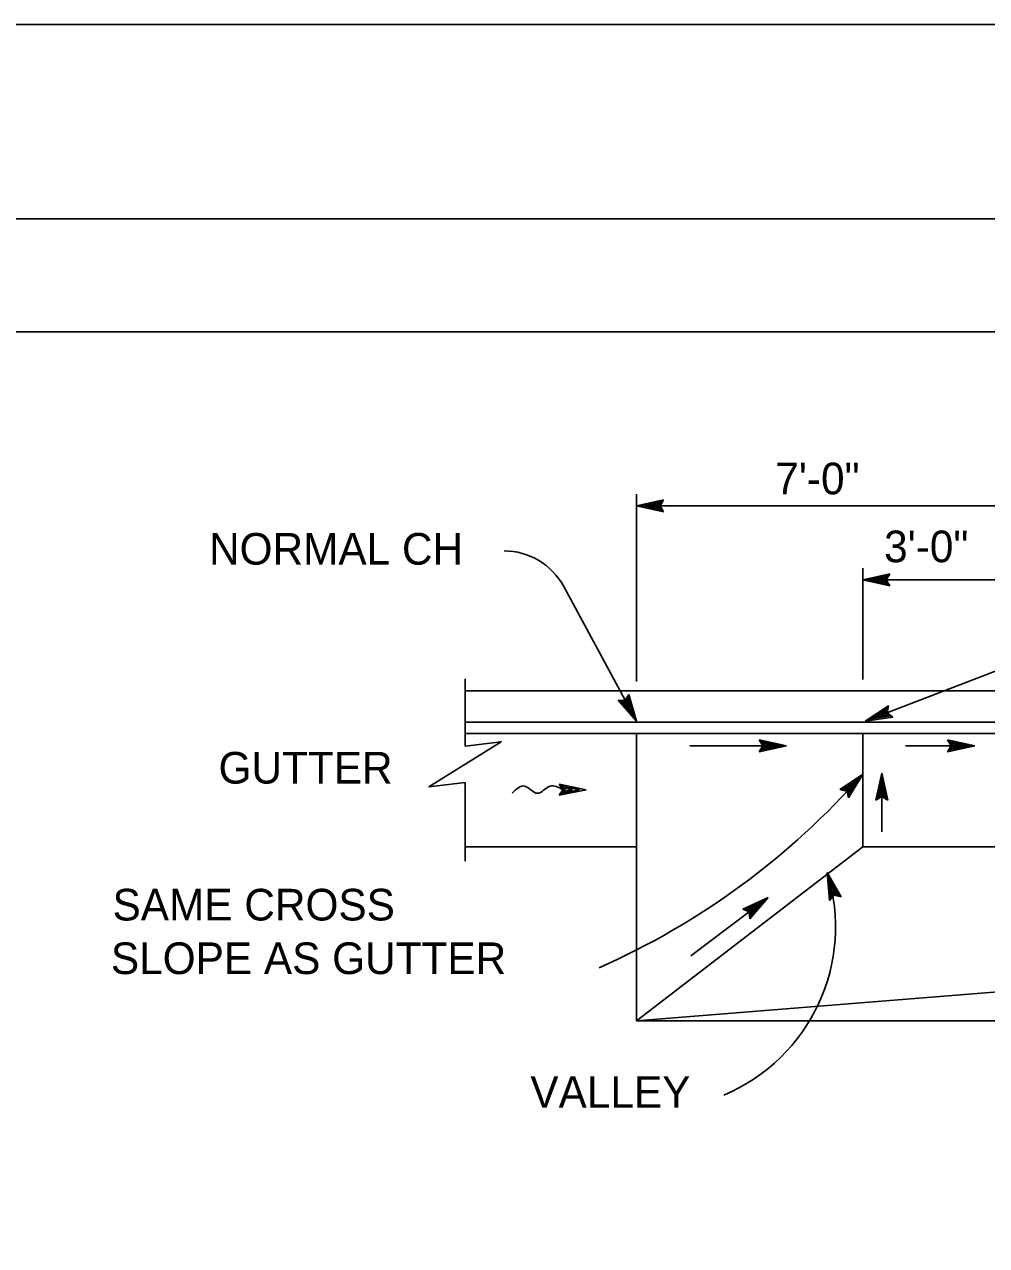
# Model space of a CAD drawing. Extents: x -894 to 866, y -472 to 714.
# Drawn here: x -406.1 to -193.4, y 443.5 to 713.6 of the extents above; entities that cross this region are included whole.
import ezdxf

# ---------------------------------------------------------------- set-up
doc = ezdxf.new("R2010")
doc.units = 0
for name, color, linetype in [('border_PLOTTING-ELEMENTS', 7, 'Continuous'), ('border_rw_22x34_Cut_Lines', 7, 'Continuous'), ('border_SHEET', 7, 'Continuous'), ('df_DETAIL-anno', 7, 'Continuous'), ('df_FLOW-LINE', 7, 'Continuous'), ('mc_CURB-GUTTER', 7, 'Continuous'), ('pp_PRESENTATION', 7, 'Continuous'), ('str_Concrete-A', 7, 'Continuous')]:
    doc.layers.add(name, color=color, linetype=linetype)

msp = doc.modelspace()

# ---------------------------------------------------------------- linework, layer by layer
at = {"layer": 'border_PLOTTING-ELEMENTS'}
for points in [[(-894.04, -472.44), (865.96, -472.44), (865.96, 713.56), (-894.04, 713.56)], [(-864.04, 670.56), (835.96, 670.56), (835.96, -429.44), (-864.04, -429.44)]]:
    msp.add_lwpolyline(points, close=True, dxfattribs=at)
at = {"layer": 'border_rw_22x34_Cut_Lines'}
msp.add_lwpolyline([(-864.04, 670.56), (835.96, 670.56), (835.96, -429.44), (-864.04, -429.44)], close=True, dxfattribs=at)
at = {"layer": 'border_SHEET'}
msp.add_line((-814.04, 645.56), (810.96, 645.56), dxfattribs=at)
at = {"layer": 'df_DETAIL-anno'}
for p, q in [((-270.76, 568.28), (-270.76, 609.71)), ((-270.76, 607.12), (-264.76, 608.45)), ((-269.37, 607.12), (-264.99, 608.09)), ((-268, 607.12), (-265.17, 607.74)), ((-264.76, 608.45), (-265.56, 607.12)), ((-264.76, 608.45), (-264.76, 608.45)), ((-264.76, 605.78), (-270.76, 607.12)), ((-270.76, 607.12), (-270.76, 607.12)), ((-270.76, 607.12), (-208.51, 607.12)), ((-264.98, 606.14), (-269.38, 607.12)), ((-265.21, 606.5), (-268, 607.12)), ((-266.62, 607.12), (-265.41, 607.38)), ((-265.39, 606.84), (-266.62, 607.12)), ((-265.56, 607.12), (-264.76, 605.78)), ((-264.76, 605.78), (-264.76, 605.78)), ((-208.51, 607.12), (-184.76, 607.12)), ((-220.76, 568.71), (-220.76, 593.31)), ((-220.76, 590.72), (-214.76, 592.05)), ((-219.37, 590.72), (-215, 591.69)), ((-214.76, 592.05), (-215.56, 590.72)), ((-214.76, 592.05), (-214.76, 592.05)), ((-286.85, 589.27), (-270.77, 559.47)), ((-220.76, 590.72), (-184.76, 590.72)), ((-214.76, 589.38), (-220.76, 590.72)), ((-220.76, 590.72), (-220.76, 590.72)), ((-214.98, 589.74), (-219.38, 590.72)), ((-218, 590.72), (-215.17, 591.35)), ((-215.21, 590.1), (-218, 590.72)), ((-216.62, 590.72), (-215.41, 590.99)), ((-215.39, 590.44), (-216.62, 590.72)), ((-215.56, 590.72), (-214.76, 589.38)), ((-214.76, 589.38), (-214.76, 589.38)), ((-147.74, 587.4), (-220.21, 559.48)), ((-273.24, 564.05), (-272.44, 565.39)), ((-272.85, 564.65), (-272.08, 561.9)), ((-272.65, 565.03), (-271.42, 560.69)), ((-272.44, 565.39), (-272.44, 565.39)), ((-272.44, 565.39), (-270.77, 559.47)), ((-270.77, 559.47), (-274.79, 564.12)), ((-274.79, 564.12), (-274.79, 564.12)), ((-274.79, 564.12), (-273.24, 564.05)), ((-271.43, 560.69), (-274.36, 564.08)), ((-272.08, 561.9), (-273.97, 564.09)), ((-272.73, 563.12), (-273.54, 564.06)), ((-273.07, 564.33), (-272.73, 563.12)), ((-220.21, 559.48), (-215.09, 562.88)), ((-218.92, 559.98), (-215.18, 562.46)), ((-217.63, 560.47), (-215.22, 562.07)), ((-215.09, 562.88), (-215.36, 561.35)), ((-215.09, 562.88), (-215.09, 562.88)), ((-270.77, 559.47), (-270.77, 559.47)), ((-214.13, 560.39), (-220.21, 559.48)), ((-220.21, 559.48), (-220.21, 559.48)), ((-214.46, 560.64), (-218.92, 559.98)), ((-214.81, 560.89), (-217.63, 560.47)), ((-216.34, 560.97), (-215.31, 561.65)), ((-215.1, 561.15), (-216.34, 560.97)), ((-215.36, 561.35), (-214.13, 560.39)), ((-214.13, 560.39), (-214.13, 560.39)), ((-225.82, 544.35), (-220.73, 547.79)), ((-225.41, 544.26), (-221.68, 546.79)), ((-224.99, 544.19), (-222.63, 545.78)), ((-222.63, 545.78), (-224.11, 543.3)), ((-221.68, 546.78), (-223.98, 542.93)), ((-220.73, 547.79), (-223.88, 542.52)), ((-220.73, 547.79), (-220.73, 547.79)), ((-224.3, 544.01), (-225.82, 544.35)), ((-225.82, 544.35), (-225.82, 544.35)), ((-224.62, 544.08), (-223.58, 544.78)), ((-223.88, 542.52), (-224.3, 544.01)), ((-223.58, 544.78), (-224.21, 543.72)), ((-223.88, 542.52), (-223.88, 542.52)), ((-228.1, 519.86), (-228.58, 525.99)), ((-228.58, 525.99), (-228.58, 525.99)), ((-228.58, 525.99), (-225.55, 520.64)), ((-227.82, 520.17), (-228.17, 524.67)), ((-228.17, 524.66), (-225.96, 520.76)), ((-227.55, 520.5), (-227.77, 523.35)), ((-227.77, 523.35), (-226.34, 520.83)), ((-227.27, 520.77), (-227.36, 522.02)), ((-227.36, 522.02), (-226.75, 520.95)), ((-227.05, 521.02), (-228.1, 519.86)), ((-228.1, 519.86), (-228.1, 519.86)), ((-225.55, 520.64), (-227.05, 521.02)), ((-225.55, 520.64), (-225.55, 520.64))]:
    msp.add_line(p, q, dxfattribs=at)
for centre, radius, start, end in [((-300.05, 582.14), 15, 28.3617, 90), ((-347.16, 658.73), 168.19, 293.8985, 318.7228), ((-267.18, 514.02), 40.42, 292.9084, 17.223)]:
    msp.add_arc(centre, radius, start, end, dxfattribs=at)
at = {"layer": 'df_FLOW-LINE'}
for p, q in [((-287.87, 545.53), (-281.87, 544.33)), ((-287.07, 544.33), (-287.87, 545.53)), ((-281.87, 544.33), (-287.87, 543.13)), ((-287.87, 543.13), (-287.07, 544.33)), ((-287.87, 543.13), (-287.87, 543.13)), ((-287.64, 545.17), (-283.4, 544.33)), ((-283.4, 544.33), (-287.62, 543.48)), ((-287.4, 544.82), (-284.93, 544.33)), ((-284.93, 544.33), (-287.39, 543.84)), ((-287.17, 544.47), (-286.46, 544.33)), ((-286.46, 544.33), (-287.14, 544.19)), ((-287.07, 544.33), (-287.07, 544.33)), ((-281.87, 544.33), (-281.87, 544.33))]:
    msp.add_line(p, q, dxfattribs=at)
msp.add_spline([(-298.27, 543.53), (-295.47, 545.13), (-292.67, 543.53), (-289.87, 545.13), (-287.07, 544.33)], degree=3, dxfattribs=at)
at = {"layer": 'mc_CURB-GUTTER'}
for p, q in [((79.24, 566.23), (-308.76, 566.23)), ((79.24, 559.23), (-308.76, 559.23)), ((79.24, 556.73), (-308.76, 556.73))]:
    msp.add_line(p, q, dxfattribs=at)
at = {"layer": 'pp_PRESENTATION'}
for p, q in [((-259, 554.04), (-237.64, 554.04)), ((-259, 554.04), (-237.64, 554.04)), ((-259, 554.04), (-237.64, 554.04)), ((-259, 554.04), (-237.64, 554.04)), ((-242.84, 554.04), (-243.64, 555.38)), ((-243.64, 555.38), (-243.64, 555.38)), ((-243.64, 555.38), (-237.64, 554.04)), ((-237.64, 554.04), (-243.64, 552.71)), ((-243.64, 552.71), (-242.84, 554.04)), ((-243.42, 555.02), (-239.02, 554.04)), ((-239.03, 554.04), (-243.4, 553.07)), ((-240.4, 554.04), (-243.23, 553.42)), ((-243.19, 554.66), (-240.4, 554.04)), ((-243.01, 554.32), (-241.78, 554.04)), ((-241.78, 554.04), (-242.99, 553.78)), ((-237.64, 554.04), (-237.64, 554.04)), ((-211.31, 554.04), (-196, 554.04)), ((-201.2, 554.04), (-202, 555.38)), ((-202, 555.38), (-202, 555.38)), ((-202, 555.38), (-196, 554.04)), ((-196, 554.04), (-202, 552.71)), ((-202, 552.71), (-201.2, 554.04)), ((-201.78, 555.02), (-197.37, 554.04)), ((-197.39, 554.04), (-201.76, 553.07)), ((-198.76, 554.04), (-201.58, 553.42)), ((-201.54, 554.66), (-198.76, 554.04)), ((-201.37, 554.32), (-200.14, 554.04)), ((-200.14, 554.04), (-201.35, 553.78)), ((-196, 554.04), (-196, 554.04)), ((-243.64, 552.71), (-243.64, 552.71)), ((-202, 552.71), (-202, 552.71)), ((-217.84, 542), (-216.5, 548)), ((-217.48, 542.21), (-216.5, 546.62)), ((-216.5, 535.05), (-216.5, 548)), ((-216.5, 548), (-216.5, 548)), ((-216.5, 548), (-215.17, 542)), ((-216.49, 546.6), (-215.53, 542.23)), ((-216.5, 542.8), (-217.84, 542)), ((-217.12, 542.45), (-216.5, 545.23)), ((-216.77, 542.62), (-216.5, 543.85)), ((-216.5, 545.23), (-215.87, 542.41)), ((-216.5, 543.85), (-216.23, 542.64)), ((-215.17, 542), (-216.5, 542.8)), ((-217.84, 542), (-217.84, 542)), ((-215.17, 542), (-215.17, 542)), ((-258.75, 507.61), (-241.69, 520.47)), ((-247.28, 517.92), (-241.69, 520.47)), ((-246.9, 517.77), (-242.79, 519.64)), ((-246.49, 517.62), (-243.89, 518.8)), ((-243.89, 518.8), (-245.77, 516.6)), ((-242.79, 519.63), (-245.71, 516.22)), ((-241.69, 520.47), (-245.68, 515.79)), ((-241.69, 520.47), (-241.69, 520.47)), ((-245.84, 517.34), (-247.28, 517.92)), ((-247.28, 517.92), (-247.28, 517.92)), ((-246.14, 517.45), (-245, 517.97)), ((-245.68, 515.79), (-245.84, 517.34)), ((-245, 517.97), (-245.8, 517.03)), ((-245.68, 515.79), (-245.68, 515.79))]:
    msp.add_line(p, q, dxfattribs=at)
at = {"layer": 'str_Concrete-A'}
for p, q in [((-308.67, 553.93), (-308.67, 568.87)), ((-308.67, 566.23), (-308.67, 566.02)), ((-270.76, 556.73), (-270.76, 493.23)), ((-220.76, 556.73), (-220.76, 531.73)), ((-308.67, 528.53), (-308.67, 545.93)), ((-270.76, 531.73), (-308.76, 531.73)), ((-220.76, 531.73), (-270.76, 493.23)), ((-186.75, 531.73), (-220.76, 531.73)), ((-270.76, 493.23), (41.24, 518.23)), ((-270.76, 493.23), (79.24, 493.23))]:
    msp.add_line(p, q, dxfattribs=at)
msp.add_lwpolyline([(-308.67, 553.93), (-300.67, 554.93), (-316.67, 544.93), (-308.67, 545.93)], dxfattribs=at)

# ---------------------------------------------------------------- texts
at = {"layer": 'df_DETAIL-anno'}
for s, p in [('7\'-0"', (-240.08, 609.65)), ('NORMAL CH', (-365.26, 594.1)), ('3\'-0"', (-216.03, 594.63)), ('GUTTER', (-363.16, 545.68)), ('SAME CROSS', (-386.59, 515.41)), ('SLOPE AS GUTTER', (-386.95, 503.56)), ('VALLEY', (-294.23, 473.98))]:
    msp.add_text(s, height=7, dxfattribs=at).set_placement(p)

doc.saveas('drawing.dxf')
